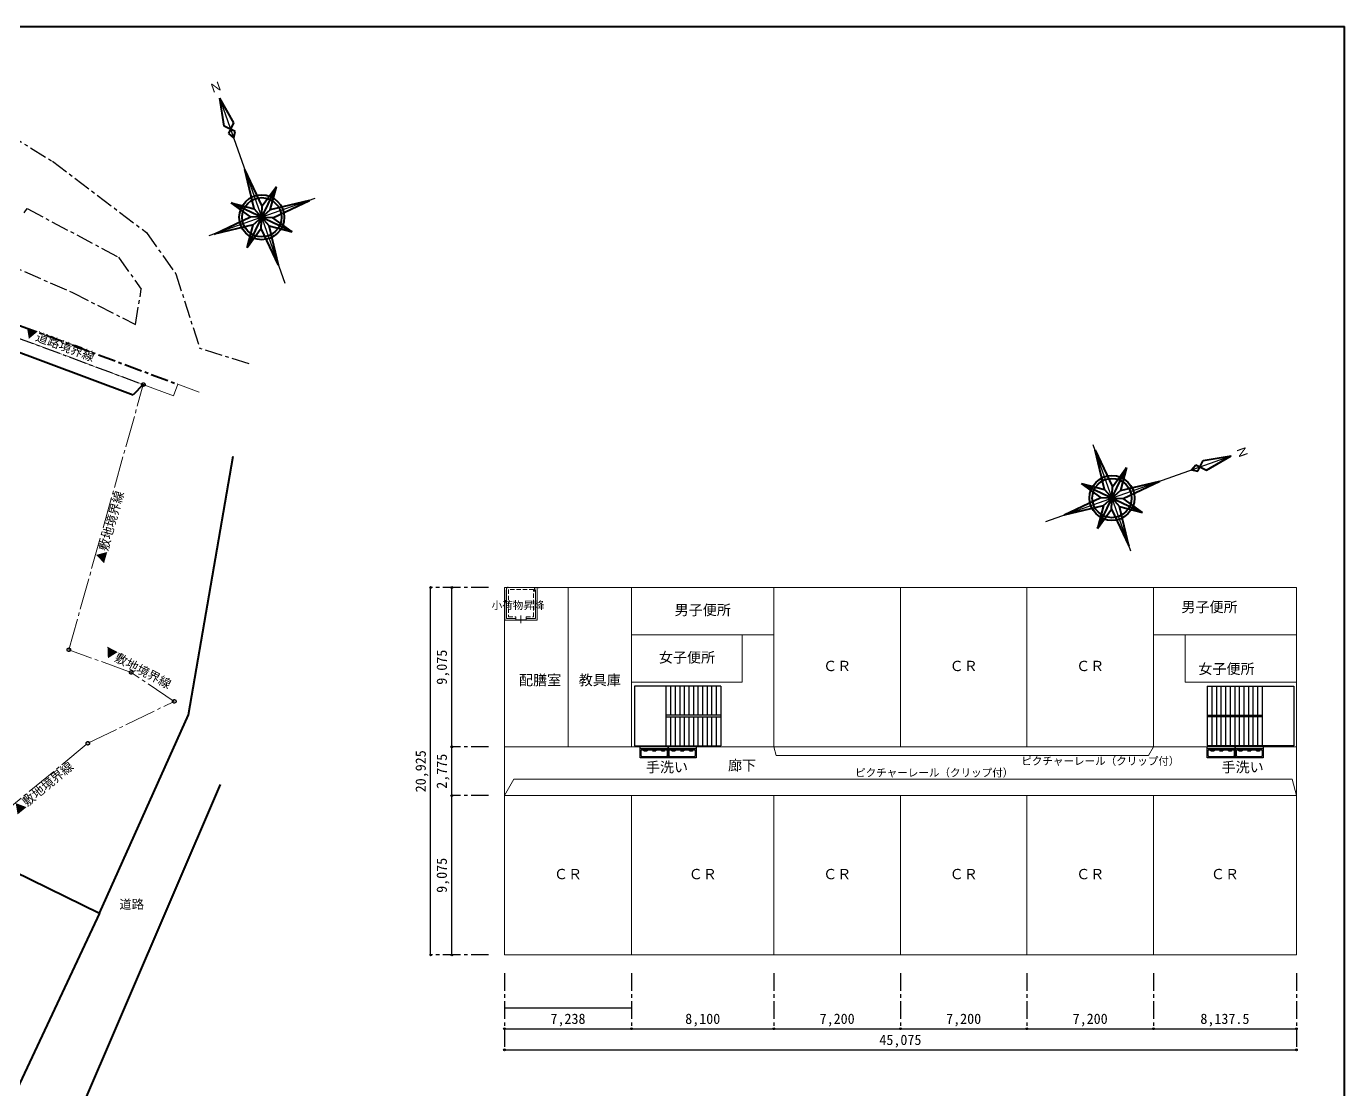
# Model space of a CAD drawing. Units: millimetres at full size, sheet at 1:400, with parts at 1:200. Extents: x -262470 to 153481, y -115676 to 116856.
# Drawn here: x 3431 to 153481, y -4225 to 116856 of the extents above; entities that cross this region are included whole.
import ezdxf
from ezdxf.enums import TextEntityAlignment as Align

# ---------------------------------------------------------------- set-up
doc = ezdxf.new("R2010")
doc.units = ezdxf.units.MM
doc.header["$LTSCALE"] = 400
doc.header["$PDMODE"] = 32
doc.header["$PDSIZE"] = 200
for name, pattern in [('CHAIN1', [8, 5, -1, 1, -1]), ('CHAIN2', [12, 9, -1, 1, -1]), ('DASHED1', [1.8, 1.2, -0.6])]:
    doc.linetypes.add(name, pattern=pattern)
for name, color, linetype, lineweight in [('1-1', 6, 'Continuous', 25), ('1-4', 5, 'Continuous', 40), ('1-8', 2, 'Continuous', 25), ('1-9', 7, 'Continuous', 25), ('1-C', 2, 'CHAIN2', 25), ('1-D', 7, 'CHAIN2', 9), ('1-E', 3, 'CHAIN1', 25), ('D-0', 7, 'Continuous', 9), ('D-2', 1, 'Continuous', 25), ('D-3', 5, 'Continuous', 40), ('D-5', 1, 'Continuous', 25), ('D-8', 4, 'Continuous', 9), ('D-9', 4, 'DASHED1', 9), ('D-C', 1, 'Continuous', 25), ('F-0', 3, 'Continuous', 40)]:
    doc.layers.add(name, color=color, linetype=linetype, lineweight=lineweight)
doc.layers.add('D-A', color=3, linetype='Continuous')
doc.styles.add('ＭＳ ゴシック', font='')
doc.styles.get('ＭＳ ゴシック').set_extended_font_data('MS Gothic')

msp = doc.modelspace()

# ---------------------------------------------------------------- linework, layer by layer
at = {"layer": '1-1', "color": 5, "lineweight": 40}
for p, q in [((25508, 30520.5), (8927, -8039.5)), ((11742, 15880.5), (2402, -4130.5))]:
    msp.add_line(p, q, dxfattribs=at)
msp.add_lwpolyline([(-3443, 16988.5), (19, 21592.5), (11742, 15880.5), (21904, 38450.5), (26973, 67923.5)], dxfattribs=at)
at = {"layer": '1-4'}
msp.add_line((16743.2, 76062.4), (15577.1, 74896.3), dxfattribs=at)
msp.add_lwpolyline([(-59013.1, 89531.3), (-4044.1, 82212.3), (15577.1, 74896.3)], dxfattribs=at)
at = {"layer": '1-8'}
for p, q in [((32880.6, 87566.6), (25438, 108694)), ((36259, 97238.5), (24186.2, 92985.6)), ((129126.2, 57110.8), (124873.2, 69183.6)), ((119454.2, 60489.1), (140581.6, 67931.7))]:
    msp.add_line(p, q, dxfattribs=at)
at = {"layer": '1-8', "color": 5, "lineweight": 40}
for p, q in [((27044.5, 105867.2), (25438, 108694)), ((25958, 105484.4), (25438, 108694)), ((27182.4, 104897.9), (25958, 105484.4)), ((26458, 104642.7), (27044.5, 105867.2)), ((27032.9, 104166.7), (26458, 104642.7)), ((27032.9, 104166.7), (27182.4, 104897.9)), ((29376.4, 96069.3), (28308.7, 100544.8)), ((30281.9, 96388.3), (28308.7, 100544.8)), ((28560.8, 91642.8), (31884.3, 98581.3)), ((31884.3, 98581.3), (30281.9, 96388.3)), ((31179.8, 95958.2), (31884.3, 98581.3)), ((28946.3, 95171.4), (26753.3, 96773.8)), ((26753.3, 96773.8), (29376.4, 96069.3)), ((33691.8, 93450.3), (26753.3, 96773.8)), ((31068.7, 94154.8), (29376.4, 96069.3)), ((30163.2, 93835.8), (30281.9, 96388.3)), ((35655.3, 97025.9), (31179.8, 95958.2)), ((31498.8, 95052.7), (35655.3, 97025.9)), ((24789.8, 93198.2), (28946.3, 95171.4)), ((31498.8, 95052.7), (28946.3, 95171.4)), ((29265.3, 94265.9), (31179.8, 95958.2)), ((33691.8, 93450.3), (31498.8, 95052.7)), ((29265.3, 94265.9), (24789.8, 93198.2)), ((28560.8, 91642.8), (29265.3, 94265.9)), ((30163.2, 93835.8), (28560.8, 91642.8)), ((32136.4, 89679.3), (30163.2, 93835.8)), ((32136.4, 89679.3), (31068.7, 94154.8)), ((31068.7, 94154.8), (33691.8, 93450.3)), ((126153.6, 64104.4), (125085.9, 68580)), ((125085.9, 68580), (127059, 64423.4)), ((137372, 67411.8), (140581.6, 67931.7)), ((137754.8, 66325.2), (140581.6, 67931.7)), ((125338, 59678), (128661.4, 66616.4)), ((127059, 64423.4), (128661.4, 66616.4)), ((128661.4, 66616.4), (127957, 63993.3)), ((136054.3, 66336.9), (136530.4, 66911.7)), ((136054.3, 66336.9), (136785.5, 66187.3)), ((136530.4, 66911.7), (137754.8, 66325.2)), ((136785.5, 66187.3), (137372, 67411.8)), ((125723.5, 63206.5), (123530.5, 64808.9)), ((123530.5, 64808.9), (126153.6, 64104.4)), ((123530.5, 64808.9), (130468.9, 61485.5)), ((127957, 63993.3), (132432.5, 65061)), ((128275.9, 63087.9), (132432.5, 65061)), ((121566.9, 61233.4), (125723.5, 63206.5)), ((125723.5, 63206.5), (128275.9, 63087.9)), ((126042.5, 62301.1), (127957, 63993.3)), ((126153.6, 64104.4), (127845.8, 62189.9)), ((126940.4, 61871), (127059, 64423.4)), ((130468.9, 61485.5), (128275.9, 63087.9)), ((121566.9, 61233.4), (126042.5, 62301.1)), ((126042.5, 62301.1), (125338, 59678)), ((125338, 59678), (126940.4, 61871)), ((126940.4, 61871), (128913.5, 57714.4)), ((128913.5, 57714.4), (127845.8, 62189.9)), ((127845.8, 62189.9), (130468.9, 61485.5))]:
    msp.add_line(p, q, dxfattribs=at)
for centre, radius in [((30222.6, 95112.1), 2560), ((30222.6, 95112.1), 2240), ((126999.7, 63147.2), 2560), ((126999.7, 63147.2), 2240)]:
    msp.add_circle(centre, radius, dxfattribs=at)
at = {"layer": '1-C'}
for centre in [(16743.2, 76062.4), (8270, 45867.5), (15365, 43286.5), (20267, 39991.5), (10436, 35218.5)]:
    msp.add_circle(centre, 200, dxfattribs=at)
at = {"layer": '1-D'}
for p, q in [((20176.1, 74782.4), (-3678.5, 83676.9)), ((8270, 45867.5), (16743.2, 76062.4)), ((20665.2, 76094.2), (20176.1, 74782.4)), ((20665.2, 76094.2), (23105.2, 75184.4)), ((15365, 43286.5), (8270, 45867.5)), ((20267, 39991.5), (15365, 43286.5)), ((10436, 35218.5), (20267, 39991.5)), ((61, 26674.5), (10436, 35218.5))]:
    msp.add_line(p, q, dxfattribs=at)
at = {"layer": '1-E'}
for p, q in [((-1539.2, 106371.1), (6399.4, 101495.7)), ((-2635.9, 91507.7), (8676.3, 86541)), ((13912.2, 90565.3), (16505.6, 86930.2)), ((20458.4, 88658.2), (23166.3, 80177.7)), ((8676.3, 86541), (15857.8, 82902.8)), ((15857.8, 82902.8), (16505.6, 86930.2)), ((28780.4, 78432.5), (23166.3, 80177.7))]:
    msp.add_line(p, q, dxfattribs=at)
at = {"layer": '1-E', "color": 5, "lineweight": 40}
msp.add_lwpolyline([(-113677.6, 104787.3), (-58502.8, 92389), (-3337.3, 85043.8), (20665.2, 76094.2)], dxfattribs=at)
at = {"layer": '1-E'}
for points in [[(-113984.6, 103421.4), (-58749.1, 91009.4), (-3678.5, 83676.9), (17053.8, 75946.6)], [(6399.4, 101495.7), (17093.9, 93374), (20458.4, 88658.2)], [(3185.7, 95620.5), (3524.7, 96115.5), (13912.2, 90565.3)]]:
    msp.add_lwpolyline(points, dxfattribs=at)
at = {"layer": 'D-0'}
for p, q in [((57846.1, 52959.3), (147996.1, 52959.3)), ((57846.1, 52959.3), (57846.1, 11109.3)), ((57891.1, 52709.3), (57891.1, 49234.3)), ((58071.1, 52964.3), (58071.1, 49414.3)), ((61561.1, 52964.3), (61561.1, 49234.3)), ((65083.6, 52959.3), (65083.6, 34809.3)), ((72321.1, 52959.3), (72321.1, 34809.3)), ((88521.1, 52959.3), (88521.1, 34809.3)), ((102921.1, 52959.3), (102921.1, 34809.3)), ((117321.1, 52959.3), (117321.1, 34809.3)), ((131721.1, 52959.3), (131721.1, 34809.3)), ((147996.1, 52959.3), (147996.1, 11109.3)), ((59726.1, 48888.5), (59726.1, 49760.1)), ((59126.1, 49234.3), (57891.1, 49234.3)), ((59126.1, 49414.3), (58071.1, 49414.3)), ((61561.1, 49234.3), (60326.1, 49234.3)), ((72321.1, 47559.3), (88521.1, 47559.3)), ((84921.1, 47559.3), (84921.1, 42159.3)), ((131721.1, 47559.3), (147996.1, 47559.3)), ((135321.1, 47559.3), (135321.1, 42159.3)), ((72321.1, 42159.3), (84921.1, 42159.3)), ((147996.1, 42159.3), (135321.1, 42159.3)), ((57846.1, 34809.3), (147996.1, 34809.3)), ((57846.1, 29259.3), (147996.1, 29259.3)), ((72321.1, 29259.3), (72321.1, 11109.3)), ((88521.1, 29259.3), (88521.1, 11109.3)), ((102921.1, 29259.3), (102921.1, 11109.3)), ((117321.1, 29259.3), (117321.1, 11109.3)), ((131721.1, 29259.3), (131721.1, 11109.3)), ((57846.1, 11109.3), (147996.1, 11109.3))]:
    msp.add_line(p, q, dxfattribs=at)
at = {"layer": 'D-0', "color": 3, "lineweight": 25}
msp.add_line((61276.1, 52925.3), (61276.1, 52514.3), dxfattribs=at)
at = {"layer": 'D-0'}
msp.add_lwpolyline([(61381.1, 52709.3), (61381.1, 49414.3), (60326.1, 49414.3)], dxfattribs=at)
at = {"layer": 'D-2', "color": 6}
for p, q in [((72633, 41729.4), (72633, 34929.4)), ((82473, 41729.4), (72633, 41729.4)), ((76233, 41729.4), (76233, 34929.4)), ((76753, 41729.4), (76753, 38429.4)), ((77273, 41729.4), (77273, 38429.4)), ((77793, 41729.4), (77793, 38429.4)), ((78313, 41729.4), (78313, 38429.4)), ((78833, 41729.4), (78833, 38429.4)), ((79353, 41729.4), (79353, 38429.4)), ((79873, 41729.4), (79873, 38429.4)), ((80393, 41729.4), (80393, 38429.4)), ((80913, 41729.4), (80913, 38429.4)), ((81433, 41729.4), (81433, 38429.4)), ((81953, 41729.4), (81953, 38429.4)), ((82473, 41729.4), (82473, 34929.4)), ((137844.1, 41729.4), (137844.1, 34929.4)), ((137844.1, 41729.4), (147684.1, 41729.4)), ((138364.1, 41729.4), (138364.1, 38429.4)), ((138884.1, 41729.4), (138884.1, 38429.4)), ((139404.1, 41729.4), (139404.1, 38429.4)), ((139924.1, 41729.4), (139924.1, 38429.4)), ((140444.1, 41729.4), (140444.1, 38429.4)), ((140964.1, 41729.4), (140964.1, 38429.4)), ((141484.1, 41729.4), (141484.1, 38429.4)), ((142004.1, 41729.4), (142004.1, 38429.4)), ((142524.1, 41729.4), (142524.1, 38429.4)), ((143044.1, 41729.4), (143044.1, 38429.4)), ((143564.1, 41729.4), (143564.1, 38429.4)), ((144084.1, 41729.4), (144084.1, 34929.4)), ((147684.1, 41729.4), (147684.1, 34929.4)), ((82473, 38429.4), (76233, 38429.4)), ((76233, 38229.4), (82473, 38229.4)), ((76753, 38229.4), (76753, 34929.4)), ((77273, 38229.4), (77273, 34929.4)), ((77793, 38229.4), (77793, 34929.4)), ((78313, 38229.4), (78313, 34929.4)), ((78833, 38229.4), (78833, 34929.4)), ((79353, 38229.4), (79353, 34929.4)), ((79873, 38229.4), (79873, 34929.4)), ((80393, 38229.4), (80393, 34929.4)), ((80913, 38229.4), (80913, 34929.4)), ((81433, 38229.4), (81433, 34929.4)), ((81953, 38229.4), (81953, 34929.4)), ((137844.1, 38429.4), (144084.1, 38429.4)), ((144084.1, 38229.4), (137844.1, 38229.4)), ((138364.1, 38229.4), (138364.1, 34929.4)), ((138884.1, 38229.4), (138884.1, 34929.4)), ((139404.1, 38229.4), (139404.1, 34929.4)), ((139924.1, 38229.4), (139924.1, 34929.4)), ((140444.1, 38229.4), (140444.1, 34929.4)), ((140964.1, 38229.4), (140964.1, 34929.4)), ((141484.1, 38229.4), (141484.1, 34929.4)), ((142004.1, 38229.4), (142004.1, 34929.4)), ((142524.1, 38229.4), (142524.1, 34929.4)), ((143044.1, 38229.4), (143044.1, 34929.4)), ((143564.1, 38229.4), (143564.1, 34929.4)), ((72633, 34929.4), (82473, 34929.4)), ((147684.1, 34929.4), (137844.1, 34929.4))]:
    msp.add_line(p, q, dxfattribs=at)
at = {"layer": 'D-3', "color": 3, "lineweight": 25}
msp.add_line((60326.1, 49234.3), (59126.1, 49234.3), dxfattribs=at)
at = {"layer": 'D-5', "color": 3, "linetype": 'CHAIN1'}
for p, q in [((56046.1, 52959.3), (49446.1, 52959.3)), ((56046.1, 34809.3), (51846.1, 34809.3)), ((56046.1, 29259.3), (51846.1, 29259.3)), ((56046.1, 11109.3), (49446.1, 11109.3)), ((57846.1, 9032.4), (57846.1, 309.3)), ((72321.1, 9032.4), (72321.1, 2709.3)), ((88521.1, 9032.4), (88521.1, 2709.3)), ((102921.1, 9032.4), (102921.1, 2709.3)), ((117321.1, 9032.4), (117321.1, 2709.3)), ((131721.1, 9032.4), (131721.1, 2709.3)), ((147996.1, 9032.4), (147996.1, 309.3))]:
    msp.add_line(p, q, dxfattribs=at)
at = {"layer": 'D-5', "color": 3}
for p, q in [((49446.1, 11109.3), (49446.1, 52959.3)), ((51846.1, 34809.3), (51846.1, 52959.3)), ((51846.1, 29259.3), (51846.1, 34809.3)), ((51846.1, 11109.3), (51846.1, 29259.3)), ((57846.1, 5109.3), (72321.1, 5109.3)), ((57846.1, 2709.3), (72321.1, 2709.3)), ((72321.1, 2709.3), (88521.1, 2709.3)), ((88521.1, 2709.3), (102921.1, 2709.3)), ((102921.1, 2709.3), (117321.1, 2709.3)), ((117321.1, 2709.3), (131721.1, 2709.3)), ((131721.1, 2709.3), (147996.1, 2709.3)), ((57846.1, 309.3), (147996.1, 309.3))]:
    msp.add_line(p, q, dxfattribs=at)
for p in [(49446.1, 52959.3), (51846.1, 52959.3), (51846.1, 34809.3), (51846.1, 29259.3), (49446.1, 11109.3), (51846.1, 11109.3), (57846.1, 2709.3), (72321.1, 2709.3), (88521.1, 2709.3), (102921.1, 2709.3), (117321.1, 2709.3), (131721.1, 2709.3), (147996.1, 2709.3), (57846.1, 309.3), (147996.1, 309.3)]:
    msp.add_point(p, dxfattribs=at)
at = {"layer": 'D-8', "color": 1, "lineweight": 25}
for p, q in [((58111.1, 52964.3), (58186.1, 52964.3)), ((58111.1, 52964.3), (58186.1, 52964.3)), ((58261.1, 52964.3), (58186.1, 52964.3)), ((61711.1, 52964.3), (61786.1, 52964.3)), ((61711.1, 52964.3), (61786.1, 52964.3))]:
    msp.add_line(p, q, dxfattribs=at)
at = {"layer": 'D-8', "color": 7}
for p, q in [((73305.6, 34809.3), (81305.6, 34809.3)), ((137844.1, 34809.3), (145844.1, 34809.3))]:
    msp.add_line(p, q, dxfattribs=at)
at = {"layer": 'D-8'}
for p, q in [((88521.1, 34809.3), (88781.3, 33838.3)), ((131721.1, 34809.3), (131160.5, 33838.3)), ((88781.3, 33838.3), (131160.5, 33838.3)), ((57846.1, 29259.3), (58935.1, 31145.6)), ((58935.1, 31145.6), (147490.6, 31145.6)), ((147996.1, 29259.3), (147490.6, 31145.6))]:
    msp.add_line(p, q, dxfattribs=at)
at = {"layer": 'D-9'}
for p, q in [((58306.1, 52714.3), (58306.1, 49624.3)), ((61146.1, 52714.3), (58306.1, 52714.3)), ((61146.1, 49624.3), (61146.1, 52714.3)), ((58306.1, 49624.3), (59126.1, 49624.3)), ((59126.1, 49624.3), (59126.1, 49234.3)), ((60326.1, 49624.3), (61146.1, 49624.3)), ((60326.1, 49234.3), (60326.1, 49624.3))]:
    msp.add_line(p, q, dxfattribs=at)
at = {"layer": 'D-C'}
for p, q in [((73305.6, 33549.3), (73305.6, 34809.3)), ((73305.6, 34609.3), (76495.6, 34609.3)), ((76495.6, 34809.3), (76495.6, 33549.3)), ((76495.6, 33549.3), (76495.6, 34809.3)), ((76495.6, 34609.3), (79685.6, 34609.3)), ((79685.6, 34809.3), (79685.6, 33549.3)), ((137844.1, 33549.3), (137844.1, 34809.3)), ((137844.1, 34609.3), (141034.1, 34609.3)), ((141034.1, 34809.3), (141034.1, 33549.3)), ((141034.1, 33549.3), (141034.1, 34809.3)), ((141034.1, 34609.3), (144224.1, 34609.3)), ((144224.1, 34809.3), (144224.1, 33549.3)), ((76495.6, 33549.3), (73305.6, 33549.3)), ((73425.6, 33769.3), (73425.6, 34389.3)), ((73525.6, 34489.3), (76275.6, 34489.3)), ((76275.6, 33669.3), (73525.6, 33669.3)), ((76375.6, 34389.3), (76375.6, 33769.3)), ((79685.6, 33549.3), (76495.6, 33549.3)), ((76615.6, 33769.3), (76615.6, 34389.3)), ((76715.6, 34489.3), (79465.6, 34489.3)), ((79465.6, 33669.3), (76715.6, 33669.3)), ((79565.6, 34389.3), (79565.6, 33769.3)), ((141034.1, 33549.3), (137844.1, 33549.3)), ((137964.1, 33769.3), (137964.1, 34389.3)), ((138064.1, 34489.3), (140814.1, 34489.3)), ((140814.1, 33669.3), (138064.1, 33669.3)), ((140914.1, 34389.3), (140914.1, 33769.3)), ((144224.1, 33549.3), (141034.1, 33549.3)), ((141154.1, 33769.3), (141154.1, 34389.3)), ((141254.1, 34489.3), (144004.1, 34489.3)), ((144004.1, 33669.3), (141254.1, 33669.3)), ((144104.1, 34389.3), (144104.1, 33769.3))]:
    msp.add_line(p, q, dxfattribs=at)
at = {"layer": 'D-C', "color": 3}
for points in [[(73900.6, 34609.3), (74073.8, 34309.3), (73727.4, 34309.3)], [(74900.6, 34609.3), (75073.8, 34309.3), (74727.4, 34309.3)], [(75900.6, 34609.3), (76073.8, 34309.3), (75727.4, 34309.3)], [(77090.6, 34609.3), (77263.8, 34309.3), (76917.4, 34309.3)], [(78090.6, 34609.3), (78263.8, 34309.3), (77917.4, 34309.3)], [(79090.6, 34609.3), (79263.8, 34309.3), (78917.4, 34309.3)], [(138439.1, 34609.3), (138612.4, 34309.3), (138265.9, 34309.3)], [(139439.1, 34609.3), (139612.4, 34309.3), (139265.9, 34309.3)], [(140439.1, 34609.3), (140612.4, 34309.3), (140265.9, 34309.3)], [(141629.1, 34609.3), (141802.4, 34309.3), (141455.9, 34309.3)], [(142629.1, 34609.3), (142802.4, 34309.3), (142455.9, 34309.3)], [(143629.1, 34609.3), (143802.4, 34309.3), (143455.9, 34309.3)]]:
    msp.add_lwpolyline(points, close=True, dxfattribs=at)
at = {"layer": 'D-C'}
for centre, start, end in [((73525.6, 34389.3), 90, 180), ((73525.6, 33769.3), 180, 270), ((76275.6, 34389.3), 0, 90), ((76275.6, 33769.3), 270, 0), ((76715.6, 34389.3), 90, 180), ((76715.6, 33769.3), 180, 270), ((79465.6, 34389.3), 0, 90), ((79465.6, 33769.3), 270, 0), ((138064.1, 34389.3), 90, 180), ((138064.1, 33769.3), 180, 270), ((140814.1, 34389.3), 0, 90), ((140814.1, 33769.3), 270, 0), ((141254.1, 34389.3), 90, 180), ((141254.1, 33769.3), 180, 270), ((144004.1, 34389.3), 0, 90), ((144004.1, 33769.3), 270, 0)]:
    msp.add_arc(centre, 100, start, end, dxfattribs=at)
at = {"layer": 'F-0', "color": 5}
for p in [(-162519.3, 116855.6), (153480.7, -111144.5)]:
    msp.add_line(p, (153480.7, 116855.6), dxfattribs=at)

# ---------------------------------------------------------------- texts
at = {"layer": '1-8', "color": 4, "style": 'ＭＳ ゴシック'}
for rotation, p in [(19.406, (24611.7, 108933)), (289.406, (140820.6, 68758.1))]:
    msp.add_text('Ｎ', height=1026, rotation=rotation, dxfattribs=at).set_placement(p, align=Align.BOTTOM_LEFT)
at = {"layer": '1-9', "style": 'ＭＳ ゴシック'}
for s, rotation, p in [('▼道路境界線', 339.552, (2984.8, 81318.9)), ('▲敷地境界線', 74.325, (12578.3, 55599.2)), ('▼敷地境界線', 332.224, (11991.8, 45032.5)), ('▲敷地境界線', 39.472, (2604.8, 26830.2))]:
    msp.add_text(s, height=1026, rotation=rotation, dxfattribs=at).set_placement(p, align=Align.BOTTOM_LEFT)
msp.add_text('道路', height=1026, dxfattribs=at).set_placement((14024.2, 16065.4), align=Align.BOTTOM_LEFT)
at = {"layer": 'D-5', "color": 3, "style": 'ＭＳ ゴシック'}
for s, p in [('9,075', (51646.1, 41884.3)), ('20,925', (49246.1, 29634.3)), ('2,775', (51646.1, 30034.3)), ('9,075', (51646.1, 18184.3))]:
    msp.add_text(s, height=1173, rotation=90, dxfattribs=at).set_placement(p, align=Align.BOTTOM_LEFT)
for s, p in [('7,238', (63083.6, 2909.3)), ('8,100', (78421.1, 2909.3)), ('7,200', (93721.1, 2909.3)), ('7,200', (108121.1, 2909.3)), ('7,200', (122521.1, 2909.3)), ('8,137.5', (137058.6, 2909.3)), ('45,075', (100521.1, 509.3))]:
    msp.add_text(s, height=1173, dxfattribs=at).set_placement(p, align=Align.BOTTOM_LEFT)
at = {"layer": 'D-8', "color": 7, "style": 'ＭＳ ゴシック'}
for p in [(116677.8, 32488.1), (97762.9, 31158.1)]:
    msp.add_text('ピクチャーレール（クリップ付）', height=879.8, dxfattribs=at).set_placement(p, align=Align.BOTTOM_LEFT)
at = {"layer": 'D-A', "color": 7, "style": 'ＭＳ ゴシック'}
msp.add_text('小荷物昇降', height=879.8, dxfattribs=at).set_placement((56397.4, 50220.5), align=Align.BOTTOM_LEFT)
at = {"layer": 'D-A', "style": 'ＭＳ ゴシック'}
for s, p in [('男子便所', (77221.1, 49459.3)), ('男子便所', (134901.1, 49799.1)), ('女子便所', (75421.1, 44059.3)), ('ＣＲ', (94121.1, 43084.3)), ('ＣＲ', (108521.1, 43084.3)), ('ＣＲ', (122921.1, 43084.3)), ('女子便所', (136831.9, 42757.4)), ('配膳室', (59505.3, 41477.4)), ('教具庫', (66298.7, 41477.4)), ('手洗い', (73946.6, 31563.5)), ('廊下', (83292.5, 31770.9)), ('手洗い', (139469.7, 31563.5)), ('ＣＲ', (63483.6, 19384.3)), ('ＣＲ', (78821.1, 19384.3)), ('ＣＲ', (94121.1, 19384.3)), ('ＣＲ', (108521.1, 19384.3)), ('ＣＲ', (122921.1, 19384.3)), ('ＣＲ', (138258.6, 19384.3))]:
    msp.add_text(s, height=1173, dxfattribs=at).set_placement(p, align=Align.BOTTOM_LEFT)

doc.saveas('drawing.dxf')
